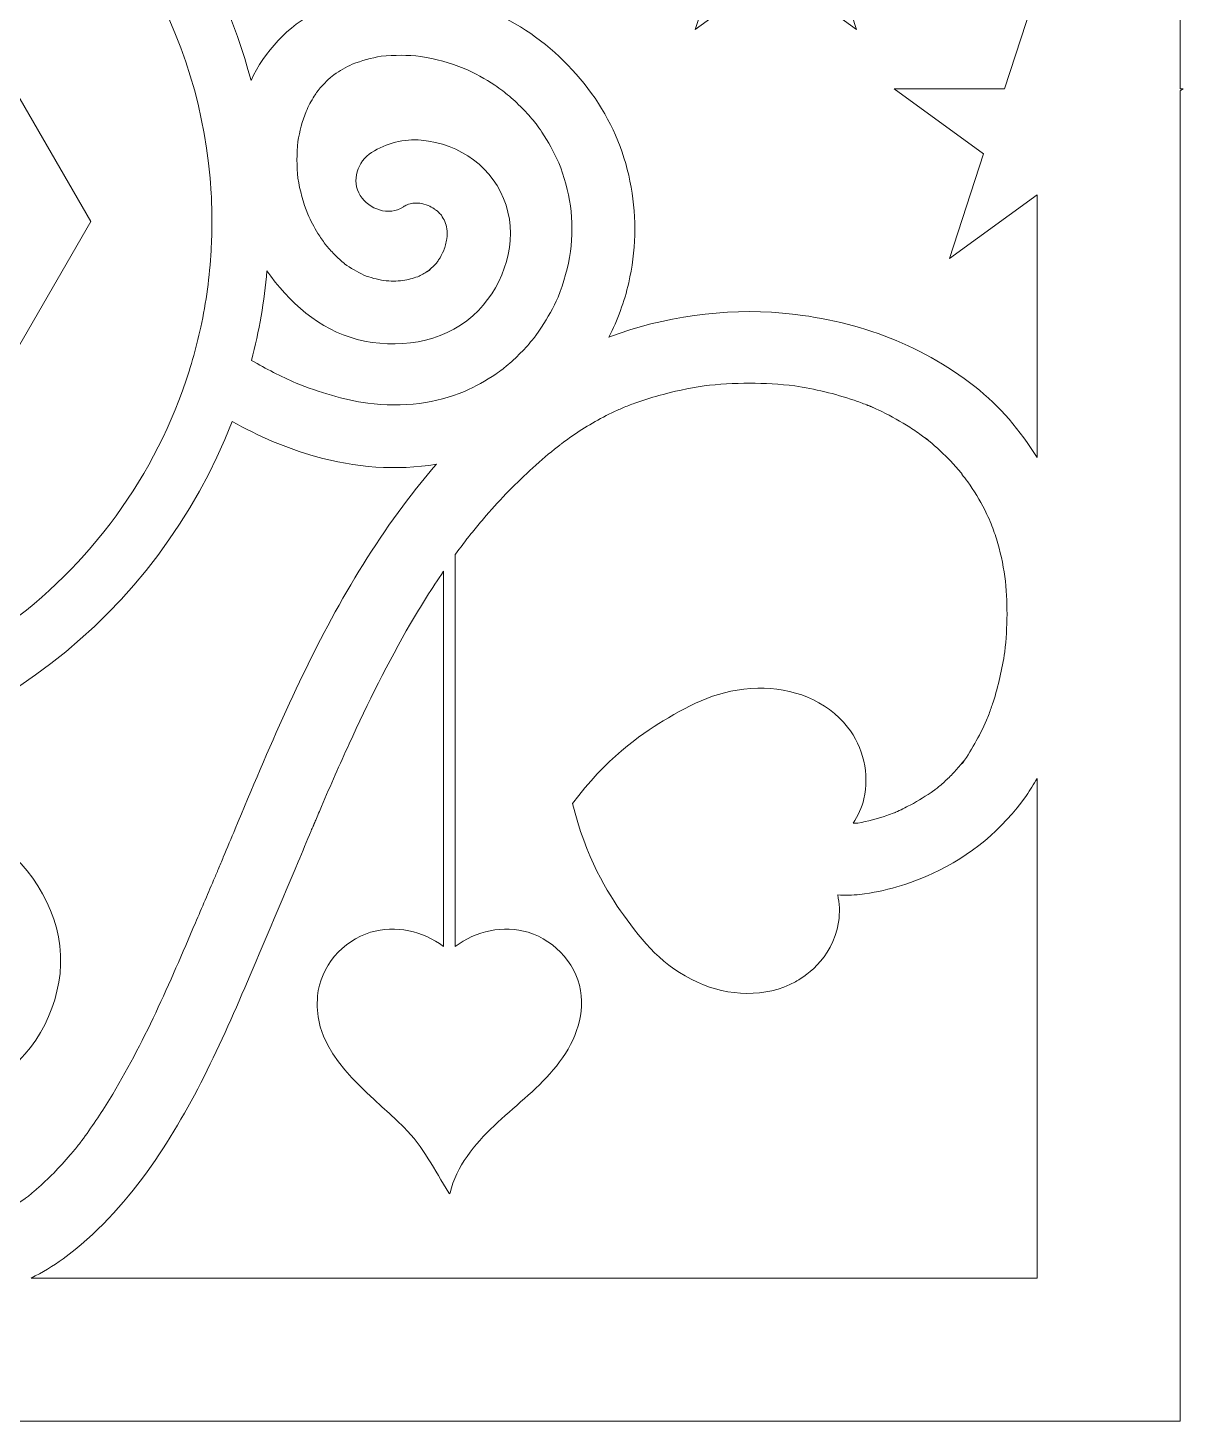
# Model space of a CAD drawing. Header units: millimetres. Extents: x -118 to 328, y -463 to 166.
# Drawn here: x 152.8 to 327.7, y -462.7 to -251.8 of the extents above; entities that cross this region are included whole.
import ezdxf

# ---------------------------------------------------------------- set-up
doc = ezdxf.new("R2010")
doc.units = ezdxf.units.MM
doc.header["$MEASUREMENT"] = 0
doc.layers.add('Layer 1', color=7, linetype='Continuous')

# ---------------------------------------------------------------- blocks, each defined once
blk = doc.blocks.new('block 4')
at = {"layer": 'Layer 1', "lineweight": 0}
blk.add_lwpolyline([(327.24, -261.03), (327.24, -238.28), (327.24, -157.42), (327.24, 166.03), (-117.34, 166.03), (-117.34, -157.42), (-117.34, -238.28), (-117.34, -261.03), (-117.79, -261.03), (-117.34, -261.36), (-117.34, -462.72), (327.24, -462.72), (327.24, -261.36), (327.7, -261.03), (327.24, -261.03)], dxfattribs=at)
for points, knots in [([(305.58, -316.84), (303.09, -312.75), (299.92, -309.08), (296.16, -306.1), (287.74, -299.47), (277.69, -295.95), (267.07, -294.99), (258.16, -294.2), (249.12, -295.5), (240.76, -298.62), (242.09, -296.02), (243.12, -293.27), (243.77, -290.41), (245.98, -280.88), (244.24, -270.57), (238.67, -262.47), (233.09, -254.35), (224.31, -248.28), (214.46, -246.85), (208.34, -245.95), (202.16, -246.48), (196.57, -249.31), (192.2, -251.52), (188.63, -255.36), (186.6, -259.79), (177.13, -223.58), (144.13, -196.77), (104.98, -196.77), (64.76, -196.77), (31.03, -225.06), (22.64, -262.78), (21.57, -259.55), (19.84, -256.53), (17.56, -253.98), (13.54, -249.48), (7.83, -247.29), (1.96, -246.57), (-3.04, -245.96), (-8.4, -246.78), (-13.1, -248.61), (-17.87, -250.46), (-22.19, -253.13), (-25.86, -256.71), (-32.92, -263.6), (-37.05, -273.41), (-36.69, -283.3), (-36.51, -288.31), (-35.27, -293.24), (-33.13, -297.74), (-38.64, -295.96), (-44.42, -295), (-50.16, -294.8), (-60.33, -294.46), (-70.79, -296.68), (-79.7, -301.66), (-86.31, -305.36), (-91.8, -310.65), (-95.68, -317.02), (-95.68, -317.02), (-95.68, -277.1), (-95.68, -277.1), (-95.68, -277.1), (-82.41, -286.74), (-82.41, -286.74), (-82.41, -286.74), (-87.58, -270.85), (-87.58, -270.85), (-87.58, -270.85), (-74.07, -261.03), (-74.07, -261.03), (-74.07, -261.03), (-90.77, -261.03), (-90.77, -261.03), (-90.77, -261.03), (-94.88, -248.37), (-94.88, -248.37), (-94.88, -248.37), (-94.88, -224.61), (-94.88, -224.61), (-92.86, -224.18), (-90.94, -223.52), (-89.23, -222.63), (-86.75, -223.56), (-83.99, -224.08), (-81.07, -224.08), (-71.41, -224.08), (-63.39, -218.4), (-61.77, -210.92), (-60.1, -210.85), (-58.49, -210.58), (-56.96, -210.2), (-56.96, -210.2), (-56.96, -216.91), (-56.96, -216.91), (-56.96, -216.91), (-60.82, -228.84), (-60.82, -228.84), (-60.82, -228.84), (-75.91, -228.84), (-75.91, -228.84), (-75.91, -228.84), (-63.71, -237.71), (-63.71, -237.71), (-63.71, -237.71), (-68.37, -252.06), (-68.37, -252.06), (-68.37, -252.06), (-56.15, -243.19), (-56.15, -243.19), (-56.15, -243.19), (-43.95, -252.06), (-43.95, -252.06), (-43.95, -252.06), (-48.61, -237.71), (-48.61, -237.71), (-48.61, -237.71), (-36.39, -228.84), (-36.39, -228.84), (-36.39, -228.84), (-51.49, -228.84), (-51.49, -228.84), (-51.49, -228.84), (-55.21, -217.4), (-55.21, -217.4), (-55.21, -217.4), (-55.21, -209.69), (-55.21, -209.69), (-48.14, -207.28), (-43.16, -201.61), (-43.16, -195), (-43.16, -186.28), (-51.77, -179.2), (-62.44, -179.06), (-63.5, -171.08), (-71.83, -164.85), (-81.93, -164.85), (-87.29, -164.85), (-92.14, -166.6), (-95.68, -169.43), (-95.68, -169.43), (-95.68, -150.33), (-95.68, -150.33), (-95.66, -150.36), (-95.63, -150.39), (-95.61, -150.41), (-95.61, -150.41), (-95.33, -150.68), (-95.33, -150.68), (-93.82, -152.14), (-91.44, -152.17), (-89.9, -150.75), (-89.9, -150.75), (-75.6, -137.51), (-75.6, -137.51), (-75.1, -137.04), (-74.43, -136.8), (-73.74, -136.83), (-73.74, -136.83), (-50.26, -137.73), (-50.26, -137.73), (-50.26, -137.73), (-66.68, -152.92), (-66.68, -152.92), (-67.46, -153.65), (-67.9, -154.62), (-67.95, -155.67), (-67.99, -156.73), (-67.61, -157.75), (-66.9, -158.51), (-65.42, -160.12), (-62.91, -160.22), (-61.3, -158.73), (-61.3, -158.73), (-61.29, -158.72), (-61.29, -158.72), (-61.29, -158.72), (-29.25, -193.33), (-29.25, -193.33), (-24.81, -198.13), (-17.3, -198.42), (-12.5, -193.98), (-12.5, -193.98), (-9.31, -191.02), (-9.31, -191.02), (-9.31, -191.02), (-10.11, -211.79), (-10.11, -211.79), (-11.71, -212.07), (-13.26, -212.59), (-14.69, -213.3), (-16.13, -214.02), (-17.48, -214.95), (-18.68, -216.07), (-25.6, -222.46), (-26.01, -233.29), (-19.61, -240.2), (-13.21, -247.12), (-2.38, -247.54), (4.53, -241.14), (11.44, -234.74), (11.86, -223.92), (5.47, -217), (3.37, -214.74), (0.72, -213.09), (-2.21, -212.22), (-2.21, -212.22), (-1.1, -183.42), (-1.1, -183.42), (-1.1, -183.42), (44.04, -141.66), (44.04, -141.66), (44.04, -141.66), (53.26, -142.02), (53.26, -142.02), (53.05, -142.21), (52.84, -142.4), (52.64, -142.59), (49.9, -145.16), (47.07, -147.82), (46.71, -153.31), (46.2, -161.13), (53.23, -166.26), (59.98, -167.72), (61.97, -168.14), (64.04, -168.35), (66.15, -168.35), (75.51, -168.35), (85.86, -164.24), (94.9, -156.75), (94.9, -156.75), (95.27, -156.45), (95.27, -156.45), (95.4, -156.34), (95.53, -156.23), (95.68, -156.11), (96.36, -155.77), (97.03, -155.38), (97.67, -154.94), (99.84, -156.27), (102.32, -157.04), (104.95, -157.04), (107.6, -157.04), (110.07, -156.27), (112.23, -154.94), (112.88, -155.38), (113.54, -155.77), (114.23, -156.11), (114.37, -156.23), (114.5, -156.34), (114.63, -156.45), (114.63, -156.45), (115, -156.75), (115, -156.75), (124.04, -164.24), (134.39, -168.35), (143.75, -168.35), (145.86, -168.35), (147.93, -168.14), (149.92, -167.72), (156.67, -166.26), (163.7, -161.13), (163.19, -153.31), (162.83, -147.82), (160, -145.16), (157.26, -142.59), (157.06, -142.4), (156.85, -142.21), (156.65, -142.02), (156.65, -142.02), (165.86, -141.66), (165.86, -141.66), (165.86, -141.66), (211, -183.42), (211, -183.42), (211, -183.42), (212.11, -212.22), (212.11, -212.22), (209.18, -213.09), (206.54, -214.74), (204.44, -217), (198.04, -223.92), (198.46, -234.74), (205.37, -241.14), (212.29, -247.54), (223.12, -247.12), (229.52, -240.2), (235.91, -233.29), (235.5, -222.46), (228.58, -216.07), (227.38, -214.95), (226.04, -214.02), (224.59, -213.3), (223.16, -212.59), (221.61, -212.07), (220.01, -211.79), (220.01, -211.79), (219.21, -191.02), (219.21, -191.02), (219.21, -191.02), (222.41, -193.98), (222.41, -193.98), (227.2, -198.42), (234.71, -198.13), (239.16, -193.33), (239.16, -193.33), (271.19, -158.72), (271.19, -158.72), (271.19, -158.72), (271.2, -158.73), (271.2, -158.73), (272.81, -160.22), (275.32, -160.12), (276.8, -158.51), (277.52, -157.75), (277.89, -156.73), (277.85, -155.67), (277.81, -154.62), (277.36, -153.65), (276.58, -152.92), (276.58, -152.92), (260.17, -137.73), (260.17, -137.73), (260.17, -137.73), (283.64, -136.83), (283.64, -136.83), (284.33, -136.8), (285, -137.04), (285.51, -137.51), (285.51, -137.51), (299.8, -150.75), (299.8, -150.75), (301.34, -152.17), (303.72, -152.14), (305.23, -150.68), (305.23, -150.68), (305.51, -150.41), (305.51, -150.41), (305.54, -150.39), (305.56, -150.36), (305.58, -150.33), (305.58, -150.33), (305.58, -169.43), (305.58, -169.43), (302.04, -166.6), (297.19, -164.85), (291.83, -164.85), (281.73, -164.85), (273.41, -171.08), (272.35, -179.06), (261.67, -179.2), (253.06, -186.28), (253.06, -195), (253.06, -201.61), (258.05, -207.28), (265.11, -209.69), (265.11, -209.69), (265.11, -217.4), (265.11, -217.4), (265.11, -217.4), (261.39, -228.84), (261.39, -228.84), (261.39, -228.84), (246.3, -228.84), (246.3, -228.84), (246.3, -228.84), (258.52, -237.71), (258.52, -237.71), (258.52, -237.71), (253.85, -252.06), (253.85, -252.06), (253.85, -252.06), (266.05, -243.19), (266.05, -243.19), (266.05, -243.19), (278.27, -252.06), (278.27, -252.06), (278.27, -252.06), (273.61, -237.71), (273.61, -237.71), (273.61, -237.71), (285.81, -228.84), (285.81, -228.84), (285.81, -228.84), (270.72, -228.84), (270.72, -228.84), (270.72, -228.84), (266.86, -216.91), (266.86, -216.91), (266.86, -216.91), (266.86, -210.2), (266.86, -210.2), (268.39, -210.58), (270, -210.85), (271.67, -210.92), (273.3, -218.4), (281.32, -224.08), (290.97, -224.08), (293.89, -224.08), (296.66, -223.56), (299.13, -222.63), (300.85, -223.52), (302.77, -224.18), (304.78, -224.61), (304.78, -224.61), (304.78, -248.37), (304.78, -248.37), (304.78, -248.37), (300.67, -261.03), (300.67, -261.03), (300.67, -261.03), (283.97, -261.03), (283.97, -261.03), (283.97, -261.03), (297.49, -270.85), (297.49, -270.85), (297.49, -270.85), (292.32, -286.74), (292.32, -286.74), (292.32, -286.74), (305.58, -277.1), (305.58, -277.1), (305.58, -277.1), (305.58, -316.84), (305.58, -316.84)], [0, 0, 0, 0, 1, 1, 1, 2, 2, 2, 3, 3, 3, 4, 4, 4, 5, 5, 5, 6, 6, 6, 7, 7, 7, 8, 8, 8, 9, 9, 9, 10, 10, 10, 11, 11, 11, 12, 12, 12, 13, 13, 13, 14, 14, 14, 15, 15, 15, 16, 16, 16, 17, 17, 17, 18, 18, 18, 19, 19, 19, 20, 20, 20, 21, 21, 21, 22, 22, 22, 23, 23, 23, 24, 24, 24, 25, 25, 25, 26, 26, 26, 27, 27, 27, 28, 28, 28, 29, 29, 29, 30, 30, 30, 31, 31, 31, 32, 32, 32, 33, 33, 33, 34, 34, 34, 35, 35, 35, 36, 36, 36, 37, 37, 37, 38, 38, 38, 39, 39, 39, 40, 40, 40, 41, 41, 41, 42, 42, 42, 43, 43, 43, 44, 44, 44, 45, 45, 45, 46, 46, 46, 47, 47, 47, 48, 48, 48, 49, 49, 49, 50, 50, 50, 51, 51, 51, 52, 52, 52, 53, 53, 53, 54, 54, 54, 55, 55, 55, 56, 56, 56, 57, 57, 57, 58, 58, 58, 59, 59, 59, 60, 60, 60, 61, 61, 61, 62, 62, 62, 63, 63, 63, 64, 64, 64, 65, 65, 65, 66, 66, 66, 67, 67, 67, 68, 68, 68, 69, 69, 69, 70, 70, 70, 71, 71, 71, 72, 72, 72, 73, 73, 73, 74, 74, 74, 75, 75, 75, 76, 76, 76, 77, 77, 77, 78, 78, 78, 79, 79, 79, 80, 80, 80, 81, 81, 81, 82, 82, 82, 83, 83, 83, 84, 84, 84, 85, 85, 85, 86, 86, 86, 87, 87, 87, 88, 88, 88, 89, 89, 89, 90, 90, 90, 91, 91, 91, 92, 92, 92, 93, 93, 93, 94, 94, 94, 95, 95, 95, 96, 96, 96, 97, 97, 97, 98, 98, 98, 99, 99, 99, 100, 100, 100, 101, 101, 101, 102, 102, 102, 103, 103, 103, 104, 104, 104, 105, 105, 105, 106, 106, 106, 107, 107, 107, 108, 108, 108, 109, 109, 109, 110, 110, 110, 111, 111, 111, 112, 112, 112, 113, 113, 113, 114, 114, 114, 115, 115, 115, 116, 116, 116, 117, 117, 117, 118, 118, 118, 119, 119, 119, 120, 120, 120, 121, 121, 121, 122, 122, 122, 123, 123, 123, 124, 124, 124, 125, 125, 125, 126, 126, 126, 127, 127, 127, 128, 128, 128, 129, 129, 129, 130, 130, 130, 131, 131, 131, 132, 132, 132, 133, 133, 133, 134, 134, 134, 135, 135, 135, 136, 136, 136, 137, 137, 137, 138, 138, 138, 139, 139, 139, 140, 140, 140, 141, 141, 141, 141]), ([(136.08, -326.6), (136.08, -326.6), (162.33, -281.13), (162.33, -281.13), (162.33, -281.13), (136.23, -235.92), (136.23, -235.92), (136.23, -235.92), (146.56, -217.89), (146.56, -217.89), (165.99, -230.7), (179.19, -252.23), (180.57, -276.86), (180.65, -278.28), (180.69, -279.7), (180.69, -281.13), (180.69, -282.6), (180.64, -284.07), (180.56, -285.51), (180.34, -289.47), (179.81, -293.34), (178.99, -297.11), (178.28, -300.41), (177.35, -303.63), (176.22, -306.75), (170.61, -322.3), (160.05, -335.5), (146.46, -344.43), (146.46, -344.43), (136.08, -326.6), (136.08, -326.6)], [0, 0, 0, 0, 1, 1, 1, 2, 2, 2, 3, 3, 3, 4, 4, 4, 5, 5, 5, 6, 6, 6, 7, 7, 7, 8, 8, 8, 9, 9, 9, 10, 10, 10, 10]), ([(225.21, -278.66), (223.36, -272.95), (218.24, -269.35), (212.38, -268.81), (209.81, -268.57), (207.01, -269.27), (204.86, -270.65), (202.75, -272), (201.7, -274.96), (203.14, -277.19), (204.5, -279.29), (207.42, -280.34), (209.67, -278.9), (209.85, -278.79), (210.04, -278.67), (210.23, -278.58), (210.52, -278.48), (210.82, -278.4), (211.12, -278.34), (211.46, -278.32), (211.79, -278.32), (212.13, -278.34), (212.57, -278.43), (213, -278.55), (213.42, -278.7), (213.73, -278.85), (214.03, -279.01), (214.32, -279.19), (214.35, -279.21), (214.5, -279.32), (214.67, -279.43), (214.74, -279.49), (214.8, -279.55), (214.87, -279.61), (215.06, -279.79), (215.24, -279.97), (215.41, -280.16), (215.6, -280.49), (215.79, -280.8), (215.96, -281.13), (216.08, -281.49), (216.18, -281.85), (216.26, -282.22), (216.29, -282.73), (216.29, -283.23), (216.26, -283.74), (216.14, -284.34), (215.98, -284.93), (215.78, -285.51), (215.54, -286), (215.29, -286.49), (215, -286.93), (214.89, -287.09), (214.78, -287.25), (214.68, -287.4), (214.66, -287.43), (214.65, -287.45), (214.63, -287.47), (214.5, -287.6), (214.37, -287.72), (214.28, -287.81), (214.06, -288.04), (213.83, -288.26), (213.58, -288.46), (213.62, -288.43), (213.67, -288.4), (213.73, -288.37), (213.73, -288.37), (213.55, -288.51), (213.55, -288.51), (213.54, -288.51), (213.53, -288.51), (213.53, -288.51), (213.41, -288.61), (213.25, -288.73), (213.21, -288.75), (213.22, -288.73), (213.25, -288.7), (213.31, -288.65), (212.85, -288.96), (212.35, -289.23), (211.85, -289.47), (211.11, -289.73), (210.36, -289.93), (209.59, -290.07), (208.63, -290.15), (207.68, -290.15), (206.72, -290.06), (205.68, -289.88), (204.66, -289.61), (203.68, -289.24), (202.66, -288.75), (201.7, -288.17), (200.77, -287.52), (200.77, -287.52), (200.74, -287.49), (200.74, -287.49), (200.49, -287.28), (200.24, -287.07), (199.99, -286.84), (199.48, -286.37), (198.99, -285.87), (198.52, -285.34), (198.3, -285.1), (198.08, -284.85), (197.87, -284.59), (197.87, -284.58), (197.86, -284.57), (197.84, -284.56), (197.45, -284.03), (197.09, -283.48), (196.74, -282.92), (196.15, -281.98), (195.65, -281), (195.18, -280), (194.49, -278.25), (194, -276.43), (193.71, -274.58), (193.51, -272.73), (193.5, -270.87), (193.71, -269.02), (193.97, -267.46), (194.37, -265.93), (194.94, -264.45), (195.3, -263.66), (195.71, -262.88), (196.18, -262.13), (196.33, -261.89), (196.48, -261.66), (196.66, -261.43), (196.67, -261.4), (196.7, -261.36), (196.73, -261.32), (196.75, -261.29), (196.77, -261.26), (196.8, -261.23), (196.92, -261.09), (197.04, -260.95), (197.08, -260.9), (197.22, -260.74), (197.36, -260.58), (197.51, -260.42), (197.84, -260.06), (198.2, -259.71), (198.57, -259.38), (198.74, -259.23), (198.91, -259.09), (199.08, -258.95), (199.11, -258.93), (199.13, -258.91), (199.16, -258.89), (200.03, -258.28), (200.96, -257.76), (201.92, -257.31), (203.35, -256.76), (204.81, -256.37), (206.32, -256.11), (208.31, -255.9), (210.3, -255.91), (212.29, -256.13), (214.54, -256.49), (216.75, -257.1), (218.88, -257.94), (220.49, -258.67), (222.04, -259.51), (223.5, -260.49), (223.91, -260.76), (224.33, -261.05), (224.72, -261.34), (224.74, -261.35), (224.76, -261.37), (224.77, -261.38), (224.78, -261.38), (224.78, -261.38), (224.79, -261.39), (224.88, -261.45), (225.01, -261.56), (225.09, -261.64), (225.11, -261.65), (225.12, -261.66), (225.14, -261.68), (225.92, -262.32), (226.66, -262.99), (227.38, -263.7), (228.07, -264.39), (228.72, -265.1), (229.34, -265.84), (229.49, -266.01), (229.62, -266.18), (229.76, -266.35), (230.05, -266.75), (230.34, -267.15), (230.61, -267.57), (231.61, -269.04), (232.45, -270.59), (233.18, -272.21), (234.01, -274.32), (234.62, -276.51), (234.98, -278.75), (235.23, -281.05), (235.23, -283.36), (234.98, -285.66), (234.59, -288.02), (233.96, -290.34), (233.07, -292.57), (232.36, -294.15), (231.54, -295.67), (230.59, -297.11), (230.33, -297.51), (230.06, -297.9), (229.78, -298.29), (229.78, -298.29), (229.62, -298.51), (229.49, -298.67), (229.49, -298.68), (229.48, -298.7), (229.46, -298.71), (229.45, -298.73), (229.43, -298.76), (229.41, -298.78), (228.78, -299.55), (228.11, -300.3), (227.41, -301.01), (226.72, -301.71), (225.99, -302.39), (225.23, -303.03), (225.06, -303.17), (224.9, -303.3), (224.73, -303.45), (224.37, -303.71), (224.02, -303.97), (223.65, -304.22), (222.16, -305.23), (220.58, -306.1), (218.93, -306.84), (216.74, -307.72), (214.46, -308.32), (212.11, -308.68), (209.51, -308.96), (206.89, -308.93), (204.27, -308.63), (200.55, -308.06), (196.92, -306.99), (193.44, -305.58), (191.11, -304.57), (188.87, -303.41), (186.69, -302.14), (187.83, -297.74), (188.61, -293.21), (189.02, -288.56), (189.21, -288.85), (189.4, -289.12), (189.61, -289.4), (193.09, -294.13), (197.88, -298.04), (203.77, -299.21), (209.87, -300.43), (216.58, -299.16), (221.03, -294.57), (224.98, -290.5), (226.99, -284.17), (225.21, -278.66)], [0, 0, 0, 0, 1, 1, 1, 2, 2, 2, 3, 3, 3, 4, 4, 4, 5, 5, 5, 6, 6, 6, 7, 7, 7, 8, 8, 8, 9, 9, 9, 10, 10, 10, 11, 11, 11, 12, 12, 12, 13, 13, 13, 14, 14, 14, 15, 15, 15, 16, 16, 16, 17, 17, 17, 18, 18, 18, 19, 19, 19, 20, 20, 20, 21, 21, 21, 22, 22, 22, 23, 23, 23, 24, 24, 24, 25, 25, 25, 26, 26, 26, 27, 27, 27, 28, 28, 28, 29, 29, 29, 30, 30, 30, 31, 31, 31, 32, 32, 32, 33, 33, 33, 34, 34, 34, 35, 35, 35, 36, 36, 36, 37, 37, 37, 38, 38, 38, 39, 39, 39, 40, 40, 40, 41, 41, 41, 42, 42, 42, 43, 43, 43, 44, 44, 44, 45, 45, 45, 46, 46, 46, 47, 47, 47, 48, 48, 48, 49, 49, 49, 50, 50, 50, 51, 51, 51, 52, 52, 52, 53, 53, 53, 54, 54, 54, 55, 55, 55, 56, 56, 56, 57, 57, 57, 58, 58, 58, 59, 59, 59, 60, 60, 60, 61, 61, 61, 62, 62, 62, 63, 63, 63, 64, 64, 64, 65, 65, 65, 66, 66, 66, 67, 67, 67, 68, 68, 68, 69, 69, 69, 70, 70, 70, 71, 71, 71, 72, 72, 72, 73, 73, 73, 74, 74, 74, 75, 75, 75, 76, 76, 76, 77, 77, 77, 78, 78, 78, 79, 79, 79, 80, 80, 80, 81, 81, 81, 82, 82, 82, 83, 83, 83, 84, 84, 84, 85, 85, 85, 86, 86, 86, 87, 87, 87, 87]), ([(305.58, -441.06), (305.58, -441.06), (153.31, -441.06), (153.31, -441.06), (154.99, -440.22), (156.62, -439.26), (158.16, -438.13), (163.17, -434.46), (167.22, -429.99), (170.86, -424.98), (177.46, -415.88), (182.07, -405.5), (186.47, -395.21), (188.9, -389.5), (191.35, -383.8), (193.74, -378.07), (194.39, -376.5), (195.05, -374.93), (195.71, -373.36), (195.8, -373.12), (195.91, -372.87), (196.01, -372.63), (196.03, -372.6), (196.04, -372.56), (196.06, -372.53), (196.07, -372.5), (196.08, -372.47), (196.1, -372.44), (196.13, -372.36), (196.15, -372.29), (196.18, -372.22), (196.2, -372.2), (196.21, -372.17), (196.21, -372.15), (196.22, -372.13), (196.23, -372.11), (196.24, -372.09), (196.24, -372.09), (196.24, -372.09), (196.24, -372.09), (196.24, -372.09), (196.25, -372.09), (196.25, -372.08), (196.25, -372.09), (196.24, -372.09), (196.24, -372.09), (196.23, -372.13), (196.21, -372.18), (196.19, -372.22), (196.16, -372.29), (196.13, -372.36), (196.1, -372.43), (196.19, -372.23), (196.24, -372.1), (196.29, -371.99), (196.3, -371.96), (196.31, -371.94), (196.32, -371.91), (196.38, -371.77), (196.4, -371.72), (196.39, -371.75), (196.38, -371.77), (196.37, -371.79), (196.36, -371.81), (196.37, -371.78), (196.38, -371.76), (196.39, -371.75), (196.69, -371.05), (196.98, -370.35), (197.28, -369.65), (198.63, -366.48), (200.02, -363.31), (201.46, -360.18), (204.29, -353.98), (207.32, -347.87), (210.75, -341.99), (212.32, -339.29), (213.98, -336.65), (215.74, -334.07), (215.74, -334.07), (215.74, -390.86), (215.74, -390.86), (212.65, -388.5), (208.44, -387.59), (204.71, -388.71), (200.46, -389.99), (197.09, -393.93), (196.67, -398.35), (195.82, -407.24), (204.24, -412.71), (209.74, -418.24), (212.69, -421.21), (214.37, -424.62), (216.53, -428.15), (216.53, -428.15), (216.62, -428.3), (216.62, -428.3), (216.62, -428.3), (216.62, -428.3), (216.73, -428.15), (217.68, -424.16), (220.41, -420.82), (223.39, -418), (226.37, -415.17), (229.7, -412.69), (232.35, -409.56), (235, -406.43), (236.98, -402.44), (236.6, -398.35), (236.18, -393.93), (232.8, -389.99), (228.55, -388.71), (224.82, -387.59), (220.6, -388.5), (217.51, -390.87), (217.51, -390.87), (217.51, -331.55), (217.51, -331.55), (218.06, -330.8), (218.61, -330.05), (219.17, -329.31), (219.24, -329.22), (219.31, -329.12), (219.38, -329.03), (219.62, -328.73), (219.87, -328.43), (220.11, -328.13), (220.66, -327.45), (221.21, -326.78), (221.78, -326.12), (223.98, -323.55), (226.33, -321.09), (228.81, -318.81), (230.03, -317.69), (231.28, -316.61), (232.56, -315.57), (232.82, -315.37), (233.07, -315.16), (233.33, -314.96), (233.44, -314.87), (233.56, -314.79), (233.67, -314.71), (234.26, -314.26), (234.86, -313.83), (235.48, -313.4), (237.56, -311.97), (239.77, -310.73), (242.07, -309.68), (242.33, -309.56), (242.6, -309.44), (242.86, -309.32), (243.47, -309.08), (244.08, -308.85), (244.69, -308.62), (245.89, -308.19), (247.1, -307.8), (248.33, -307.46), (250.58, -306.83), (252.86, -306.35), (255.17, -306.01), (259.73, -305.46), (264.34, -305.46), (268.9, -306.01), (271.95, -306.48), (274.96, -307.18), (277.89, -308.18), (278.54, -308.4), (279.17, -308.64), (279.82, -308.88), (279.8, -308.88), (279.79, -308.87), (279.79, -308.86), (279.84, -308.88), (280.01, -308.94), (280.16, -309.01), (280.19, -309.02), (280.21, -309.03), (280.23, -309.04), (280.28, -309.06), (280.32, -309.08), (280.38, -309.1), (280.52, -309.16), (280.66, -309.22), (280.81, -309.28), (280.67, -309.23), (280.55, -309.18), (280.44, -309.14), (280.82, -309.3), (281.18, -309.47), (281.55, -309.64), (283.01, -310.33), (284.44, -311.1), (285.82, -311.95), (286.51, -312.38), (287.18, -312.82), (287.84, -313.29), (288.12, -313.48), (288.4, -313.69), (288.68, -313.9), (288.64, -313.87), (288.61, -313.83), (288.56, -313.8), (288.61, -313.84), (288.66, -313.88), (288.71, -313.92), (288.75, -313.95), (288.78, -313.97), (288.81, -314), (288.96, -314.1), (289.14, -314.25), (289.19, -314.3), (290.38, -315.29), (291.5, -316.34), (292.56, -317.46), (293.12, -318.05), (293.65, -318.65), (294.18, -319.28), (294.19, -319.3), (294.21, -319.32), (294.22, -319.35), (294.44, -319.74), (294.83, -320.13), (295.09, -320.5), (296.04, -321.86), (296.9, -323.29), (297.66, -324.78), (297.89, -325.22), (298.11, -325.68), (298.31, -326.13), (298.31, -326.13), (298.49, -326.54), (298.49, -326.54), (298.84, -327.4), (299.16, -328.28), (299.43, -329.17), (300.01, -331.03), (300.42, -332.94), (300.72, -334.87), (301.16, -338.66), (301.13, -342.49), (300.69, -346.28), (300.3, -348.86), (299.73, -351.41), (298.93, -353.89), (298.74, -354.48), (298.53, -355.07), (298.31, -355.65), (298.2, -355.97), (298.08, -356.29), (297.95, -356.61), (297.4, -357.82), (296.81, -359.01), (296.14, -360.16), (295.54, -361.19), (294.88, -362.55), (294.01, -363.39), (294.11, -363.25), (294.35, -362.96), (294.45, -362.83), (294.41, -362.86), (294.38, -362.89), (294.33, -362.95), (294.26, -363.04), (294.18, -363.15), (294.1, -363.24), (293.89, -363.5), (293.67, -363.75), (293.45, -364), (293.01, -364.5), (292.56, -364.98), (292.08, -365.44), (291.64, -365.87), (291.18, -366.28), (290.71, -366.67), (290.66, -366.72), (290.55, -366.81), (290.44, -366.89), (290.26, -367.03), (290.05, -367.19), (289.96, -367.24), (288.82, -368.05), (287.63, -368.79), (286.4, -369.45), (285.66, -369.84), (284.92, -370.21), (284.16, -370.55), (284.15, -370.56), (284.12, -370.56), (284.11, -370.57), (284.04, -370.6), (283.99, -370.62), (283.95, -370.64), (283.58, -370.78), (283.21, -370.91), (282.84, -371.05), (281.4, -371.55), (279.93, -371.93), (278.43, -372.18), (278.2, -372.21), (277.98, -372.21), (277.75, -372.22), (278.49, -371.09), (279.05, -369.83), (279.37, -368.51), (280.25, -364.78), (279.26, -360.68), (276.91, -357.65), (273.76, -353.61), (268.44, -351.62), (263.33, -351.75), (257.48, -351.89), (253.31, -354.13), (248.99, -356.71), (245.54, -358.78), (240.22, -362.58), (235.27, -369.2), (237.21, -377.24), (240.61, -382.83), (242.97, -386.09), (245.93, -390.16), (248.88, -393.86), (254.19, -396.29), (258.85, -398.42), (264.53, -398.68), (269, -396.2), (269.94, -395.69), (274.67, -392.92), (275.54, -387.19), (275.76, -385.69), (275.67, -384.3), (275.41, -383.05), (276.51, -383.13), (277.63, -383.11), (278.75, -382.98), (282.65, -382.53), (286.18, -381.45), (289.76, -379.82), (295.51, -377.21), (300.34, -373.15), (303.97, -367.99), (304.54, -367.17), (305.07, -366.31), (305.58, -365.43), (305.58, -365.43), (305.58, -441.06), (305.58, -441.06)], [0, 0, 0, 0, 1, 1, 1, 2, 2, 2, 3, 3, 3, 4, 4, 4, 5, 5, 5, 6, 6, 6, 7, 7, 7, 8, 8, 8, 9, 9, 9, 10, 10, 10, 11, 11, 11, 12, 12, 12, 13, 13, 13, 14, 14, 14, 15, 15, 15, 16, 16, 16, 17, 17, 17, 18, 18, 18, 19, 19, 19, 20, 20, 20, 21, 21, 21, 22, 22, 22, 23, 23, 23, 24, 24, 24, 25, 25, 25, 26, 26, 26, 27, 27, 27, 28, 28, 28, 29, 29, 29, 30, 30, 30, 31, 31, 31, 32, 32, 32, 33, 33, 33, 34, 34, 34, 35, 35, 35, 36, 36, 36, 37, 37, 37, 38, 38, 38, 39, 39, 39, 40, 40, 40, 41, 41, 41, 42, 42, 42, 43, 43, 43, 44, 44, 44, 45, 45, 45, 46, 46, 46, 47, 47, 47, 48, 48, 48, 49, 49, 49, 50, 50, 50, 51, 51, 51, 52, 52, 52, 53, 53, 53, 54, 54, 54, 55, 55, 55, 56, 56, 56, 57, 57, 57, 58, 58, 58, 59, 59, 59, 60, 60, 60, 61, 61, 61, 62, 62, 62, 63, 63, 63, 64, 64, 64, 65, 65, 65, 66, 66, 66, 67, 67, 67, 68, 68, 68, 69, 69, 69, 70, 70, 70, 71, 71, 71, 72, 72, 72, 73, 73, 73, 74, 74, 74, 75, 75, 75, 76, 76, 76, 77, 77, 77, 78, 78, 78, 79, 79, 79, 80, 80, 80, 81, 81, 81, 82, 82, 82, 83, 83, 83, 84, 84, 84, 85, 85, 85, 86, 86, 86, 87, 87, 87, 88, 88, 88, 89, 89, 89, 90, 90, 90, 91, 91, 91, 92, 92, 92, 93, 93, 93, 94, 94, 94, 95, 95, 95, 96, 96, 96, 97, 97, 97, 98, 98, 98, 99, 99, 99, 100, 100, 100, 101, 101, 101, 102, 102, 102, 103, 103, 103, 104, 104, 104, 105, 105, 105, 106, 106, 106, 107, 107, 107, 108, 108, 108, 109, 109, 109, 110, 110, 110, 111, 111, 111, 112, 112, 112, 113, 113, 113, 114, 114, 114, 115, 115, 115, 115]), ([(152.34, -429.05), (151.38, -429.74), (150.39, -430.37), (149.37, -430.95), (148.93, -431.2), (148.47, -431.44), (148.01, -431.66), (147.76, -431.79), (147.49, -431.92), (147.23, -432.04), (147.21, -432.05), (147.19, -432.06), (147.17, -432.07), (145.34, -432.75), (143.5, -433.3), (141.58, -433.63), (139.54, -433.84), (137.49, -433.82), (135.46, -433.6), (134.21, -433.4), (132.98, -433.13), (131.77, -432.78), (131.12, -432.59), (130.48, -432.38), (129.84, -432.15), (129.61, -432.06), (129.4, -431.97), (129.16, -431.89), (129.13, -431.87), (129.1, -431.86), (129.07, -431.85), (128.98, -431.81), (128.89, -431.77), (128.79, -431.74), (128.65, -431.68), (128.48, -431.6), (128.44, -431.57), (128.45, -431.57), (128.48, -431.58), (128.53, -431.6), (127.28, -431.01), (126.08, -430.34), (124.91, -429.59), (124.35, -429.23), (123.79, -428.85), (123.24, -428.45), (123.2, -428.42), (123.14, -428.38), (123.08, -428.33), (123.13, -428.38), (123.19, -428.43), (123.26, -428.49), (123.01, -428.29), (122.76, -428.09), (122.52, -427.89), (122.48, -427.85), (122.43, -427.82), (122.38, -427.78), (121.25, -426.83), (120.19, -425.82), (119.18, -424.75), (118.69, -424.22), (118.21, -423.69), (117.75, -423.13), (117.59, -422.94), (117.42, -422.75), (117.27, -422.54), (117.3, -422.58), (117.33, -422.63), (117.36, -422.67), (117.3, -422.6), (117.25, -422.54), (117.2, -422.47), (117.17, -422.42), (117.13, -422.39), (117.1, -422.34), (117.01, -422.22), (116.89, -422.07), (116.84, -421.98), (116.86, -422), (116.88, -422.02), (116.9, -422.05), (116.95, -422.12), (117, -422.19), (117.05, -422.26), (117.1, -422.33), (117.15, -422.4), (117.2, -422.47), (117.22, -422.49), (117.25, -422.52), (117.27, -422.54), (117.09, -422.3), (116.97, -422.14), (116.9, -422.05), (116.9, -422.05), (116.9, -422.05), (116.9, -422.05), (115.29, -419.81), (113.98, -417.43), (112.81, -414.93), (112.79, -414.9), (112.78, -414.87), (112.76, -414.83), (112.73, -414.75), (112.7, -414.67), (112.67, -414.61), (112.51, -414.19), (112.35, -413.76), (112.2, -413.34), (111.93, -412.55), (111.68, -411.75), (111.46, -410.95), (111.08, -409.59), (110.78, -408.19), (110.56, -406.79), (110.49, -406.07), (110.43, -405.35), (110.39, -404.63), (110.45, -403.51), (110.45, -402.39), (110.4, -401.29), (110.43, -400.71), (110.47, -400.13), (110.53, -399.56), (110.8, -397.89), (111.18, -396.25), (111.72, -394.65), (111.86, -394.22), (112.02, -393.79), (112.18, -393.36), (112.2, -393.33), (112.21, -393.28), (112.23, -393.24), (112.26, -393.17), (112.29, -393.1), (112.31, -393.07), (112.73, -392.15), (113.2, -391.25), (113.71, -390.38), (114.2, -389.54), (114.76, -388.73), (115.32, -387.95), (115.37, -387.9), (115.41, -387.84), (115.46, -387.79), (115.65, -387.56), (115.84, -387.34), (116.03, -387.12), (116.47, -386.64), (116.92, -386.17), (117.37, -385.73), (117.8, -385.31), (118.24, -384.92), (118.69, -384.54), (118.83, -384.42), (118.96, -384.31), (119.1, -384.19), (118.97, -384.3), (118.86, -384.38), (118.87, -384.36), (118.94, -384.26), (119.09, -384.17), (119.22, -384.1), (119.23, -384.09), (119.24, -384.07), (119.25, -384.07), (119.29, -384.05), (119.32, -384.03), (119.35, -384.01), (120.39, -383.26), (121.49, -382.58), (122.63, -381.99), (122.93, -381.83), (123.24, -381.68), (123.56, -381.53), (123.68, -381.47), (123.82, -381.41), (123.95, -381.34), (124.48, -381.09), (123.95, -381.3), (123.64, -381.45), (124.15, -381.15), (124.87, -381), (125.41, -380.83), (126.54, -380.45), (127.7, -380.18), (128.87, -379.98), (130.43, -379.82), (131.99, -379.81), (133.55, -379.96), (134.31, -380.09), (135.06, -380.27), (135.8, -380.49), (136.28, -380.63), (136.76, -380.8), (137.23, -380.97), (137.28, -380.99), (137.4, -381.03), (137.53, -381.09), (137.54, -381.09), (137.57, -381.1), (137.58, -381.11), (138.59, -381.58), (139.55, -382.12), (140.48, -382.72), (140.84, -382.95), (141.17, -383.19), (141.52, -383.44), (141.73, -383.61), (141.93, -383.78), (142.13, -383.96), (142.91, -384.66), (143.64, -385.4), (144.31, -386.2), (144.26, -386.13), (144.22, -386.05), (144.17, -385.97), (144.25, -386.1), (144.34, -386.23), (144.44, -386.35), (144.4, -386.3), (144.36, -386.25), (144.33, -386.22), (144.32, -386.21), (144.32, -386.2), (144.31, -386.2), (144.5, -386.49), (144.61, -386.64), (144.67, -386.7), (144.65, -386.67), (144.62, -386.61), (144.58, -386.55), (144.6, -386.58), (144.62, -386.61), (144.64, -386.63), (144.92, -387.04), (145.19, -387.45), (145.44, -387.88), (145.65, -388.25), (145.86, -388.64), (146.05, -389.02), (146.11, -389.22), (146.25, -389.47), (146.3, -389.61), (146.56, -390.36), (146.76, -391.12), (146.91, -391.9), (146.98, -392.77), (146.98, -393.63), (146.91, -394.51), (146.79, -395.13), (146.64, -395.75), (146.45, -396.35), (146.41, -396.48), (146.36, -396.67), (146.31, -396.85), (146.29, -396.9), (146.26, -396.96), (146.21, -397.05), (146.12, -397.23), (146.03, -397.42), (145.94, -397.6), (145.75, -397.96), (145.55, -398.32), (145.33, -398.66), (145.29, -398.73), (145.19, -398.92), (145.07, -399.12), (145.05, -399.15), (145.01, -399.18), (144.97, -399.23), (144.84, -399.38), (144.72, -399.53), (144.59, -399.68), (144.32, -399.97), (144.04, -400.26), (143.76, -400.53), (143.5, -400.78), (143.23, -401.01), (142.97, -401.24), (142.91, -401.28), (142.85, -401.31), (142.85, -401.32), (142.23, -401.74), (141.59, -402.11), (140.93, -402.44), (140.87, -402.47), (140.81, -402.49), (140.75, -402.52), (140.46, -402.63), (140.16, -402.75), (139.84, -402.83), (139.31, -403), (138.78, -403.13), (138.22, -403.23), (137.39, -403.3), (136.56, -403.31), (135.73, -403.24), (134.88, -403.07), (134.09, -402.83), (133.26, -402.56), (133.02, -402.44), (132.78, -402.31), (132.54, -402.18), (131.98, -401.87), (131.44, -401.52), (130.93, -401.14), (129.85, -400.36), (127.98, -400.26), (126.76, -400.59), (125.5, -400.94), (124.15, -401.91), (123.53, -403.08), (122.05, -405.88), (123.02, -408.7), (125.47, -410.48), (128.45, -412.65), (132, -413.75), (135.65, -414.06), (139.19, -414.37), (142.66, -413.46), (145.86, -412.03), (152.64, -408.99), (156.89, -402.15), (157.69, -394.93), (158.51, -387.53), (154.5, -380.06), (148.83, -375.52), (145.71, -373.03), (142.28, -371.08), (138.42, -369.99), (134.46, -368.86), (130.43, -368.86), (126.39, -369.48), (120.35, -370.4), (114.49, -373.5), (110.03, -377.79), (110.19, -376.38), (110.28, -374.88), (110.28, -373.33), (110.28, -370.39), (109.96, -367.66), (109.42, -365.37), (110.65, -365.31), (111.87, -365.22), (113.09, -365.1), (145.41, -362.01), (172.47, -340.59), (183.73, -311.4), (187.72, -313.6), (191.9, -315.43), (196.36, -316.69), (202.32, -318.37), (208.62, -318.86), (214.66, -317.87), (213.41, -319.32), (212.19, -320.79), (211.02, -322.3), (203.21, -332.37), (197.2, -343.55), (191.93, -355.12), (189.23, -361.04), (186.71, -367.05), (184.21, -373.05), (183.61, -374.48), (183.01, -375.9), (182.41, -377.33), (182.15, -377.95), (181.9, -378.57), (181.64, -379.19), (181.58, -379.32), (181.52, -379.47), (181.46, -379.6), (181.35, -379.87), (181.23, -380.14), (181.12, -380.4), (180.15, -382.7), (179.16, -384.99), (178.18, -387.29), (174.3, -396.4), (170.37, -405.55), (165.18, -414.01), (163.86, -416.17), (162.45, -418.27), (160.94, -420.3), (160.93, -420.31), (160.93, -420.32), (160.91, -420.33), (160.91, -420.33), (160.91, -420.33), (160.91, -420.34), (160.9, -420.36), (160.88, -420.38), (160.87, -420.4), (160.7, -420.62), (160.53, -420.84), (160.36, -421.07), (160.43, -420.98), (160.48, -420.91), (160.53, -420.84), (160.5, -420.87), (160.49, -420.89), (160.46, -420.92), (160.07, -421.42), (159.66, -421.9), (159.25, -422.39), (158.45, -423.34), (157.6, -424.27), (156.73, -425.16), (155.9, -426), (155.04, -426.82), (154.15, -427.6), (153.74, -427.95), (153.32, -428.3), (152.91, -428.64), (152.72, -428.77), (152.53, -428.91), (152.34, -429.05)], [0, 0, 0, 0, 1, 1, 1, 2, 2, 2, 3, 3, 3, 4, 4, 4, 5, 5, 5, 6, 6, 6, 7, 7, 7, 8, 8, 8, 9, 9, 9, 10, 10, 10, 11, 11, 11, 12, 12, 12, 13, 13, 13, 14, 14, 14, 15, 15, 15, 16, 16, 16, 17, 17, 17, 18, 18, 18, 19, 19, 19, 20, 20, 20, 21, 21, 21, 22, 22, 22, 23, 23, 23, 24, 24, 24, 25, 25, 25, 26, 26, 26, 27, 27, 27, 28, 28, 28, 29, 29, 29, 30, 30, 30, 31, 31, 31, 32, 32, 32, 33, 33, 33, 34, 34, 34, 35, 35, 35, 36, 36, 36, 37, 37, 37, 38, 38, 38, 39, 39, 39, 40, 40, 40, 41, 41, 41, 42, 42, 42, 43, 43, 43, 44, 44, 44, 45, 45, 45, 46, 46, 46, 47, 47, 47, 48, 48, 48, 49, 49, 49, 50, 50, 50, 51, 51, 51, 52, 52, 52, 53, 53, 53, 54, 54, 54, 55, 55, 55, 56, 56, 56, 57, 57, 57, 58, 58, 58, 59, 59, 59, 60, 60, 60, 61, 61, 61, 62, 62, 62, 63, 63, 63, 64, 64, 64, 65, 65, 65, 66, 66, 66, 67, 67, 67, 68, 68, 68, 69, 69, 69, 70, 70, 70, 71, 71, 71, 72, 72, 72, 73, 73, 73, 74, 74, 74, 75, 75, 75, 76, 76, 76, 77, 77, 77, 78, 78, 78, 79, 79, 79, 80, 80, 80, 81, 81, 81, 82, 82, 82, 83, 83, 83, 84, 84, 84, 85, 85, 85, 86, 86, 86, 87, 87, 87, 88, 88, 88, 89, 89, 89, 90, 90, 90, 91, 91, 91, 92, 92, 92, 93, 93, 93, 94, 94, 94, 95, 95, 95, 96, 96, 96, 97, 97, 97, 98, 98, 98, 99, 99, 99, 100, 100, 100, 101, 101, 101, 102, 102, 102, 103, 103, 103, 104, 104, 104, 105, 105, 105, 106, 106, 106, 107, 107, 107, 108, 108, 108, 109, 109, 109, 110, 110, 110, 111, 111, 111, 112, 112, 112, 113, 113, 113, 114, 114, 114, 115, 115, 115, 116, 116, 116, 117, 117, 117, 118, 118, 118, 119, 119, 119, 120, 120, 120, 121, 121, 121, 122, 122, 122, 123, 123, 123, 124, 124, 124, 125, 125, 125, 126, 126, 126, 127, 127, 127, 128, 128, 128, 129, 129, 129, 130, 130, 130, 131, 131, 131, 132, 132, 132, 133, 133, 133, 134, 134, 134, 135, 135, 135, 136, 136, 136, 137, 137, 137, 138, 138, 138, 139, 139, 139, 139])]:
    blk.add_open_spline(points, degree=3, knots=knots, dxfattribs=at)
blk = doc.blocks.new('block 8')
at = {"layer": 'Layer 1', "true_color": 0xdddddd}
h = blk.add_hatch(color=254, dxfattribs=at)
h.dxf.hatch_style = 2
edge = h.paths.add_edge_path()
edge.add_spline(control_points=[(289.02, -314.17), (288.92, -314.08), (288.81, -314), (288.71, -313.92), (288.7, -313.91), (288.69, -313.91), (288.68, -313.9), (288.84, -314.02), (288.96, -314.12), (289.04, -314.18), (289.03, -314.18), (289.03, -314.17), (289.02, -314.17)], knot_values=[0, 0, 0, 0, 1, 1, 1, 2, 2, 2, 3, 3, 3, 4, 4, 4, 4], degree=3, periodic=1)
at = {"layer": 'Layer 1', "lineweight": 0}
blk.add_open_spline([(289.02, -314.17), (288.92, -314.08), (288.81, -314), (288.71, -313.92), (288.7, -313.91), (288.69, -313.91), (288.68, -313.9), (288.84, -314.02), (288.96, -314.12), (289.04, -314.18), (289.03, -314.18), (289.03, -314.17), (289.02, -314.17)], degree=3, knots=[0, 0, 0, 0, 1, 1, 1, 2, 2, 2, 3, 3, 3, 4, 4, 4, 4], dxfattribs=at)
blk = doc.blocks.new('block 9')
at = {"layer": 'Layer 1', "true_color": 0xdddddd}
h = blk.add_hatch(color=254, dxfattribs=at)
h.dxf.hatch_style = 2
edge = h.paths.add_edge_path()
edge.add_spline(control_points=[(280.37, -309.1), (280.31, -309.08), (280.25, -309.05), (280.19, -309.03), (280.12, -309), (280.05, -308.97), (279.98, -308.95), (280.08, -308.99), (280.24, -309.05), (280.45, -309.14), (280.42, -309.12), (280.4, -309.11), (280.37, -309.1)], knot_values=[0, 0, 0, 0, 1, 1, 1, 2, 2, 2, 3, 3, 3, 4, 4, 4, 4], degree=3, periodic=1)
at = {"layer": 'Layer 1', "lineweight": 0}
blk.add_open_spline([(280.37, -309.1), (280.31, -309.08), (280.25, -309.05), (280.19, -309.03), (280.12, -309), (280.05, -308.97), (279.98, -308.95), (280.08, -308.99), (280.24, -309.05), (280.45, -309.14), (280.42, -309.12), (280.4, -309.11), (280.37, -309.1)], degree=3, knots=[0, 0, 0, 0, 1, 1, 1, 2, 2, 2, 3, 3, 3, 4, 4, 4, 4], dxfattribs=at)
blk = doc.blocks.new('block 11')
at = {"layer": 'Layer 1', "true_color": 0xdddddd}
h = blk.add_hatch(color=254, dxfattribs=at)
h.dxf.hatch_style = 2
edge = h.paths.add_edge_path()
edge.add_spline(control_points=[(279.82, -308.88), (279.87, -308.91), (279.93, -308.93), (279.98, -308.95), (279.91, -308.91), (279.85, -308.9), (279.82, -308.88)], knot_values=[0, 0, 0, 0, 1, 1, 1, 2, 2, 2, 2], degree=3, periodic=1)
at = {"layer": 'Layer 1', "lineweight": 0}
blk.add_open_spline([(279.82, -308.88), (279.87, -308.91), (279.93, -308.93), (279.98, -308.95), (279.91, -308.91), (279.85, -308.9), (279.82, -308.88)], degree=3, knots=[0, 0, 0, 0, 1, 1, 1, 2, 2, 2, 2], dxfattribs=at)
blk = doc.blocks.new('block 3')
at = {"layer": 'Layer 1'}
for name in ['block 4', 'block 11', 'block 9', 'block 8']:
    blk.add_blockref(name, (0, 0), dxfattribs=at)
blk = doc.blocks.new('block 2')
at = {"layer": 'Layer 1'}
blk.add_blockref('block 3', (0, 0), dxfattribs=at)

msp = doc.modelspace()

# ---------------------------------------------------------------- block references
at = {"layer": 'Layer 1'}
msp.add_blockref('block 2', (0, 0), dxfattribs=at)

doc.saveas('drawing.dxf')
